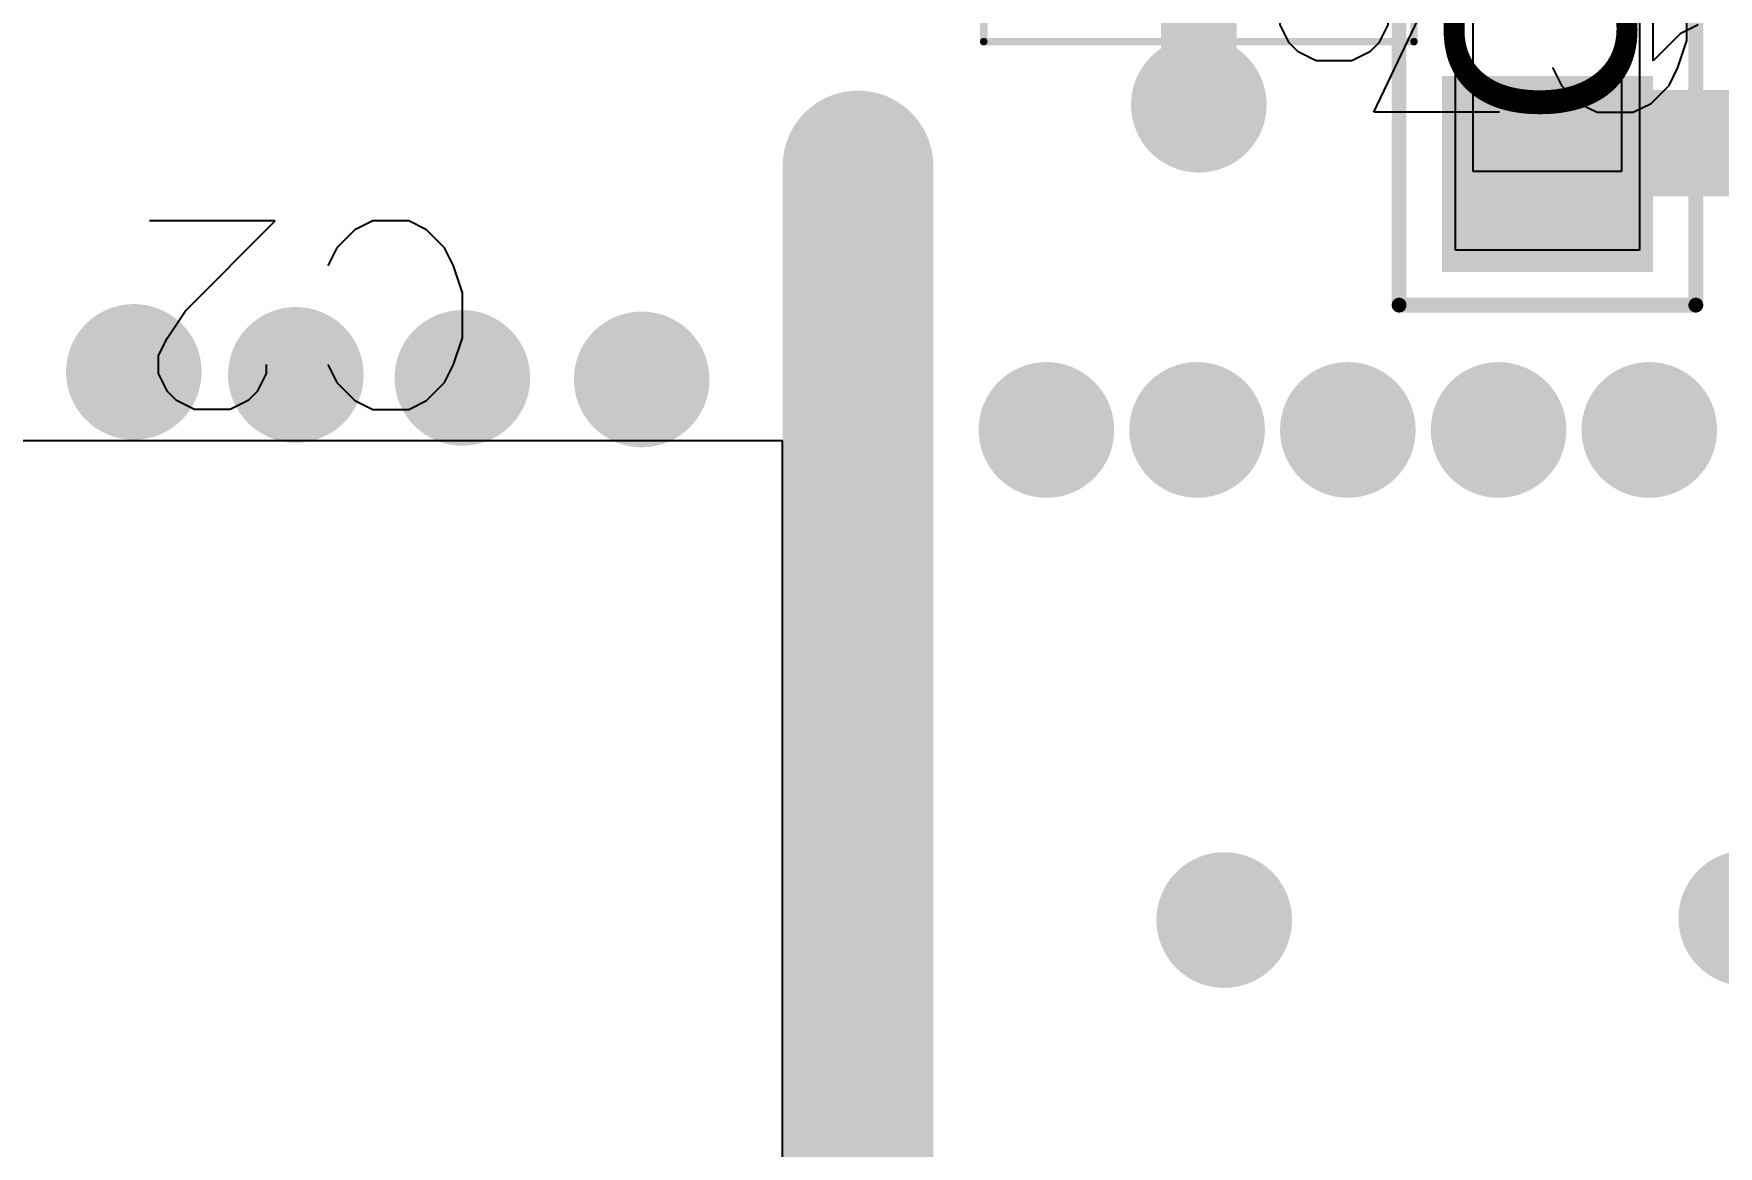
# Model space of a CAD drawing. Header units: millimetres. Extents: x 0 to 559, y 0 to 433.
# Drawn here: x 78.02 to 83.7, y 94.84 to 98.59 of the extents above; entities that cross this region are included whole.
import ezdxf

# ---------------------------------------------------------------- set-up
doc = ezdxf.new("R2010")
doc.units = ezdxf.units.MM
for name, color, linetype in [('BottomLayer', 5, 'Continuous'), ('BottomSolder', 6, 'Continuous'), ('Mechanical10', 56, 'Continuous'), ('Mechanical11', 56, 'Continuous'), ('Mechanical12', 56, 'Continuous'), ('Mechanical9', 56, 'Continuous'), ('MidLayer1', 16, 'Continuous'), ('MidLayer2', 76, 'Continuous'), ('MultiLayer', 9, 'Continuous'), ('TopLayer', 1, 'Continuous'), ('TopOverlay', 2, 'Continuous'), ('TopPaste', 8, 'Continuous'), ('TopSolder', 216, 'Continuous'), ('ViaHoleLayer', 16, 'Continuous')]:
    doc.layers.add(name, color=color, linetype=linetype)

# ---------------------------------------------------------------- blocks, each defined once
blk = doc.blocks.new('C_0402_MOD1_107')
at = {"layer": 'Mechanical10', "const_width": 0.0254}
for points in [[(0.78, 0.3299), (-0.78, 0.3299)], [(-0.78, -0.3299), (-0.78, 0.3299)], [(0.78, -0.3299), (0.78, 0.3299)], [(0.78, -0.3299), (-0.78, -0.3299)]]:
    blk.add_lwpolyline(points, dxfattribs=at)
at = {"layer": 'Mechanical10', "const_width": 0.0127}
for points in [[(-0.7864, 0.3299, 1), (-0.7737, 0.3299, 1)], [(-0.7864, 0.3299, 1), (-0.7737, 0.3299, 1)], [(0.7737, 0.3299, 1), (0.7864, 0.3299, 1)], [(0.7737, 0.3299, 1), (0.7864, 0.3299, 1)], [(-0.7864, -0.3299, 1), (-0.7737, -0.3299, 1)], [(-0.7864, -0.3299, 1), (-0.7737, -0.3299, 1)], [(0.7737, -0.3299, 1), (0.7864, -0.3299, 1)], [(0.7737, -0.3299, 1), (0.7864, -0.3299, 1)]]:
    blk.add_lwpolyline(points, format="xyb", close=True, dxfattribs=at)
at = {"layer": 'Mechanical12'}
for p, q in [((0.78, 0.3299), (-0.78, 0.3299)), ((-0.78, 0.3299), (-0.78, -0.3299)), ((0.78, -0.3299), (0.78, 0.3299)), ((-0.78, -0.3299), (-0.78, -0.3299)), ((-0.78, -0.3299), (0.78, -0.3299))]:
    blk.add_line(p, q, dxfattribs=at)
at = {"layer": 'Mechanical9'}
for p, q in [((0.2599, 0.4501), (0.2902, 0.3896)), ((0.2902, 0.3896), (0.3809, 0.2989)), ((0.3809, 0.2989), (-0.254, 0.2989)), ((0.0483, -0.7524), (-0.254, -0.4501)), ((-0.254, -0.4501), (-0.254, -0.8733)), ((0.2297, -0.4803), (0.2599, -0.4803)), ((0.2599, -0.4803), (0.3204, -0.5106)), ((0.3204, -0.5106), (0.3506, -0.5408)), ((0.3506, -0.5408), (0.3809, -0.6012)), ((0.3809, -0.6012), (0.3809, -0.7222)), ((0.3809, -0.7222), (0.3506, -0.7826)), ((0.139, -0.8129), (0.0483, -0.7524)), ((0.3506, -0.7826), (0.3204, -0.8129)), ((0.1995, -0.8431), (0.139, -0.8129)), ((0.2599, -0.8431), (0.1995, -0.8431)), ((0.3204, -0.8129), (0.2599, -0.8431))]:
    blk.add_line(p, q, dxfattribs=at)
at = {"layer": 'TopLayer'}
for points in [[(-0.1201, -0.3299), (-0.1201, 0.3299), (-0.78, -0.3299), (-0.78, 0.3299)], [(0.78, -0.3299), (0.78, 0.3299), (0.1201, -0.3299), (0.1201, 0.3299)]]:
    blk.add_solid(points, dxfattribs=at)
at = {"layer": 'TopOverlay'}
for p, q in [((1.7511, 0.5697), (1.6906, 0.5395)), ((1.8418, 0.5999), (1.7511, 0.5697)), ((1.993, 0.5999), (1.8418, 0.5999)), ((2.0837, 0.5697), (1.993, 0.5999)), ((2.1441, 0.5395), (2.0837, 0.5697)), ((1.6906, 0.5395), (1.6302, 0.479)), ((2.2046, 0.479), (2.1441, 0.5395)), ((1.6302, 0.479), (1.5999, 0.4186)), ((2.2348, 0.4186), (2.2046, 0.479)), ((1.5999, 0.4186), (1.5999, 0.2976)), ((2.2348, 0.2976), (2.2348, 0.4186)), ((1.5999, 0.2976), (1.6302, 0.2372)), ((2.2046, 0.2372), (2.2348, 0.2976)), ((1.6302, 0.2372), (1.6906, 0.1767)), ((2.1441, 0.1767), (2.2046, 0.2372)), ((1.6906, 0.1767), (1.7511, 0.1465)), ((2.0837, 0.1465), (2.1441, 0.1767)), ((1.9023, -0.3342), (1.5999, -0.0319)), ((1.5999, -0.0319), (1.5999, -0.4551)), ((2.0837, -0.0621), (2.1139, -0.0621)), ((2.1139, -0.0621), (2.1743, -0.0924)), ((2.1743, -0.0924), (2.2046, -0.1226)), ((2.2046, -0.1226), (2.2348, -0.1831)), ((2.2348, -0.1831), (2.2348, -0.304)), ((1.993, -0.3947), (1.9023, -0.3342)), ((2.2348, -0.304), (2.2046, -0.3644)), ((2.0534, -0.4249), (1.993, -0.3947)), ((2.1743, -0.3947), (2.1139, -0.4249)), ((2.2046, -0.3644), (2.1743, -0.3947)), ((2.1139, -0.4249), (2.0534, -0.4249))]:
    blk.add_line(p, q, dxfattribs=at)
at = {"layer": 'TopPaste'}
for points in [[(-0.1201, -0.3299), (-0.1201, 0.3299), (-0.78, -0.3299), (-0.78, 0.3299)], [(0.78, -0.3299), (0.78, 0.3299), (0.1201, -0.3299), (0.1201, 0.3299)]]:
    blk.add_solid(points, dxfattribs=at)
at = {"layer": 'TopSolder'}
for points in [[(-0.0947, -0.3553), (-0.0947, 0.3553), (-0.8054, -0.3553), (-0.8054, 0.3553)], [(0.8054, -0.3553), (0.8054, 0.3553), (0.0947, -0.3553), (0.0947, 0.3553)]]:
    blk.add_solid(points, dxfattribs=at)
blk = doc.blocks.new('C_0402_122')
at = {"layer": 'Mechanical10', "const_width": 0.05}
for points in [[(-0.95, -0.5001), (-0.95, 0.5001)], [(0.95, 0.5001), (-0.95, 0.5001)], [(0.95, -0.5001), (0.95, 0.5001)], [(0.95, -0.5001), (-0.95, -0.5001)]]:
    blk.add_lwpolyline(points, dxfattribs=at)
at = {"layer": 'Mechanical10', "const_width": 0.025}
for points in [[(-0.9625, 0.5001, 1), (-0.9375, 0.5001, 1)], [(-0.9625, 0.5001, 1), (-0.9375, 0.5001, 1)], [(0.9375, 0.5001, 1), (0.9625, 0.5001, 1)], [(0.9375, 0.5001, 1), (0.9625, 0.5001, 1)], [(-0.9625, -0.5001, 1), (-0.9375, -0.5001, 1)], [(-0.9625, -0.5001, 1), (-0.9375, -0.5001, 1)], [(0.9375, -0.5001, 1), (0.9625, -0.5001, 1)], [(0.9375, -0.5001, 1), (0.9625, -0.5001, 1)]]:
    blk.add_lwpolyline(points, format="xyb", close=True, dxfattribs=at)
at = {"layer": 'Mechanical11'}
for p, q in [((-0.765, -0.3099), (-0.765, 0.3099)), ((-0.765, 0.3099), (-0.1151, 0.3099)), ((-0.1151, 0.3099), (0.1151, 0.3099)), ((0.1151, 0.3099), (0.765, 0.3099)), ((0.765, 0.3099), (0.765, -0.3099)), ((-0.765, -0.3099), (-0.765, -0.3099)), ((-0.1151, -0.3099), (-0.765, -0.3099)), ((0.1151, -0.3099), (-0.1151, -0.3099)), ((0.765, -0.3099), (0.1151, -0.3099))]:
    blk.add_line(p, q, dxfattribs=at)
at = {"layer": 'Mechanical12'}
for p, q in [((-0.5001, -0.2499), (-0.5001, 0.2499)), ((-0.5001, 0.2499), (0.5001, 0.2499)), ((0.5001, 0.2499), (0.5001, -0.2499)), ((-0.5001, -0.2499), (-0.5001, -0.2499)), ((0.5001, -0.2499), (-0.5001, -0.2499))]:
    blk.add_line(p, q, dxfattribs=at)
at = {"layer": 'Mechanical9'}
for p, q in [((0.0059, 0.508), (0.0362, 0.4475)), ((0.0362, 0.4475), (0.1269, 0.3568)), ((0.1269, 0.3568), (-0.508, 0.3568)), ((-0.2057, -0.8103), (-0.508, -0.508)), ((-0.508, -0.508), (-0.508, -0.9312)), ((-0.0243, -0.5382), (0.0059, -0.5382)), ((0.0059, -0.5382), (0.0664, -0.5685)), ((0.0664, -0.5685), (0.0966, -0.5987)), ((0.0966, -0.5987), (0.1269, -0.6592)), ((0.1269, -0.6592), (0.1269, -0.7801)), ((0.1269, -0.7801), (0.0966, -0.8405)), ((-0.115, -0.8708), (-0.2057, -0.8103)), ((0.0966, -0.8405), (0.0664, -0.8708)), ((-0.0545, -0.901), (-0.115, -0.8708)), ((0.0059, -0.901), (-0.0545, -0.901)), ((0.0664, -0.8708), (0.0059, -0.901))]:
    blk.add_line(p, q, dxfattribs=at)
at = {"layer": 'TopLayer'}
for points in [[(-0.2032, -0.3302), (-0.2032, 0.3302), (-0.8128, -0.3302), (-0.8128, 0.3302)], [(0.8128, -0.3302), (0.8128, 0.3302), (0.2032, -0.3302), (0.2032, 0.3302)]]:
    blk.add_solid(points, dxfattribs=at)
at = {"layer": 'TopOverlay'}
for p, q in [((-0.0924, 0.4702), (-0.1831, 0.4399)), ((0.0587, 0.4702), (-0.0924, 0.4702)), ((0.1494, 0.4399), (0.0587, 0.4702)), ((-0.2436, 0.4097), (-0.304, 0.3492)), ((-0.1831, 0.4399), (-0.2436, 0.4097)), ((0.2099, 0.4097), (0.1494, 0.4399)), ((0.2704, 0.3492), (0.2099, 0.4097)), ((-0.304, 0.3492), (-0.3343, 0.2888)), ((0.3006, 0.2888), (0.2704, 0.3492)), ((-0.3343, 0.2888), (-0.3343, 0.1678)), ((0.3006, 0.1678), (0.3006, 0.2888)), ((-0.3343, 0.1678), (-0.304, 0.1074)), ((0.2704, 0.1074), (0.3006, 0.1678)), ((-0.304, 0.1074), (-0.2436, 0.0469)), ((0.2099, 0.0469), (0.2704, 0.1074)), ((-0.2436, 0.0469), (-0.1831, 0.0167)), ((0.1494, 0.0167), (0.2099, 0.0469)), ((0.3006, -0.1617), (0.3006, -0.5849)), ((0.3006, -0.5849), (-0.3343, -0.2826))]:
    blk.add_line(p, q, dxfattribs=at)
at = {"layer": 'TopPaste'}
for points in [[(-0.2032, -0.3302), (-0.2032, 0.3302), (-0.8128, -0.3302), (-0.8128, 0.3302)], [(0.8128, -0.3302), (0.8128, 0.3302), (0.2032, -0.3302), (0.2032, 0.3302)]]:
    blk.add_solid(points, dxfattribs=at)
at = {"layer": 'TopSolder'}
for points in [[(-0.1778, -0.3556), (-0.1778, 0.3556), (-0.8382, -0.3556), (-0.8382, 0.3556)], [(0.8382, -0.3556), (0.8382, 0.3556), (0.1778, -0.3556), (0.1778, 0.3556)]]:
    blk.add_solid(points, dxfattribs=at)
blk = doc.blocks.new('SAW_FILTER_128')
at = {"layer": 'Mechanical10', "const_width": 0.0254}
for points in [[(-0.225, 0.55), (-0.225, 0.1615)], [(1.225, 0.55), (-0.225, 0.55)], [(1.225, 0.55), (1.225, -0.55)], [(-0.225, 0.1615), (-0.225, -0.1615)], [(-0.225, -0.1615), (-0.225, -0.55)], [(1.225, -0.55), (-0.225, -0.55)]]:
    blk.add_lwpolyline(points, dxfattribs=at)
at = {"layer": 'Mechanical10', "const_width": 0.0127}
for points in [[(-0.2314, 0.55, 1), (-0.2187, 0.55, 1)], [(-0.2314, 0.55, 1), (-0.2187, 0.55, 1)], [(1.2186, 0.55, 1), (1.2313, 0.55, 1)], [(1.2186, 0.55, 1), (1.2313, 0.55, 1)], [(-0.2314, 0.1615, 1), (-0.2187, 0.1615, 1)], [(-0.2314, 0.1615, 1), (-0.2187, 0.1615, 1)], [(-0.2314, -0.1615, 1), (-0.2187, -0.1615, 1)], [(-0.2314, -0.1615, 1), (-0.2187, -0.1615, 1)], [(-0.2314, -0.55, 1), (-0.2187, -0.55, 1)], [(-0.2314, -0.55, 1), (-0.2187, -0.55, 1)], [(1.2186, -0.55, 1), (1.2313, -0.55, 1)], [(1.2186, -0.55, 1), (1.2313, -0.55, 1)]]:
    blk.add_lwpolyline(points, format="xyb", close=True, dxfattribs=at)
at = {"layer": 'TopLayer'}
for points in [[(0.625, 0.45), (0.375, 0.45), (0.625, 0.125), (0.375, 0.125)], [(1.125, 0.45), (0.875, 0.45), (1.125, 0.125), (0.875, 0.125)], [(0.125, 0.1625), (-0.125, 0.1625), (0.125, -0.1625), (-0.125, -0.1625)], [(0.625, -0.125), (0.375, -0.125), (0.625, -0.45), (0.375, -0.45)], [(1.125, -0.125), (0.875, -0.125), (1.125, -0.45), (0.875, -0.45)]]:
    blk.add_solid(points, dxfattribs=at)
at = {"layer": 'TopPaste'}
for points in [[(0.625, 0.45), (0.375, 0.45), (0.625, 0.125), (0.375, 0.125)], [(1.125, 0.45), (0.875, 0.45), (1.125, 0.125), (0.875, 0.125)], [(0.125, 0.1625), (-0.125, 0.1625), (0.125, -0.1625), (-0.125, -0.1625)], [(0.625, -0.125), (0.375, -0.125), (0.625, -0.45), (0.375, -0.45)], [(1.125, -0.125), (0.875, -0.125), (1.125, -0.45), (0.875, -0.45)]]:
    blk.add_solid(points, dxfattribs=at)
at = {"layer": 'TopSolder'}
for points in [[(0.6504, 0.4754), (0.3496, 0.4754), (0.6504, 0.0996), (0.3496, 0.0996)], [(1.1504, 0.4754), (0.8496, 0.4754), (1.1504, 0.0996), (0.8496, 0.0996)], [(0.1504, 0.1879), (-0.1504, 0.1879), (0.1504, -0.1879), (-0.1504, -0.1879)], [(0.6504, -0.0996), (0.3496, -0.0996), (0.6504, -0.4754), (0.3496, -0.4754)], [(1.1504, -0.0996), (0.8496, -0.0996), (1.1504, -0.4754), (0.8496, -0.4754)]]:
    blk.add_solid(points, dxfattribs=at)

msp = doc.modelspace()

# ---------------------------------------------------------------- linework, layer by layer
at = {"layer": 'BottomLayer'}
for p, q in [((80.5472, 97.2177), (72.9996, 97.2177)), ((80.5472, 90.0918), (80.5472, 97.2177))]:
    msp.add_line(p, q, dxfattribs=at)
at = {"layer": 'BottomLayer', "const_width": 0.2032}
for points in [[(81.8484, 98.35, 1), (82.0516, 98.35, 1)], [(80.6996, 98.1436, 1), (80.9028, 98.1436, 1)], [(80.6996, 97.6356, 1), (80.9028, 97.6356, 1)], [(78.2587, 97.4501, 1), (78.4619, 97.4501, 1)], [(78.8048, 97.44, 1), (79.008, 97.44, 1)], [(79.3661, 97.4298, 1), (79.5693, 97.4298, 1)], [(79.9706, 97.4247, 1), (80.1738, 97.4247, 1)], [(81.3346, 97.2546, 1), (81.5378, 97.2546, 1)], [(81.8426, 97.2546, 1), (82.0458, 97.2546, 1)], [(82.3506, 97.2546, 1), (82.5538, 97.2546, 1)], [(82.8586, 97.2546, 1), (83.0618, 97.2546, 1)], [(83.3666, 97.2546, 1), (83.5698, 97.2546, 1)], [(80.6996, 97.1276, 1), (80.9028, 97.1276, 1)], [(80.6996, 96.6196, 1), (80.9028, 96.6196, 1)], [(80.6996, 96.1116, 1), (80.9028, 96.1116, 1)], [(80.6996, 95.6036, 1), (80.9028, 95.6036, 1)], [(81.934, 95.6036, 1), (82.1372, 95.6036, 1)], [(83.6935, 95.6097, 1), (83.8967, 95.6097, 1)], [(80.6996, 95.0956, 1), (80.9028, 95.0956, 1)]]:
    msp.add_lwpolyline(points, format="xyb", close=True, dxfattribs=at)
at = {"layer": 'BottomSolder', "const_width": 0.2286}
for points in [[(81.8357, 98.35, 1), (82.0643, 98.35, 1)], [(80.6869, 98.1436, 1), (80.9155, 98.1436, 1)], [(80.6869, 97.6356, 1), (80.9155, 97.6356, 1)], [(78.246, 97.4501, 1), (78.4746, 97.4501, 1)], [(78.7921, 97.44, 1), (79.0207, 97.44, 1)], [(79.3534, 97.4298, 1), (79.582, 97.4298, 1)], [(79.9579, 97.4247, 1), (80.1865, 97.4247, 1)], [(81.3219, 97.2546, 1), (81.5505, 97.2546, 1)], [(81.8299, 97.2546, 1), (82.0585, 97.2546, 1)], [(82.3379, 97.2546, 1), (82.5665, 97.2546, 1)], [(82.8459, 97.2546, 1), (83.0745, 97.2546, 1)], [(83.3539, 97.2546, 1), (83.5825, 97.2546, 1)], [(80.6869, 97.1276, 1), (80.9155, 97.1276, 1)], [(80.6869, 96.6196, 1), (80.9155, 96.6196, 1)], [(80.6869, 96.1116, 1), (80.9155, 96.1116, 1)], [(80.6869, 95.6036, 1), (80.9155, 95.6036, 1)], [(81.9213, 95.6036, 1), (82.1499, 95.6036, 1)], [(83.6808, 95.6097, 1), (83.9094, 95.6097, 1)], [(80.6869, 95.0956, 1), (80.9155, 95.0956, 1)]]:
    msp.add_lwpolyline(points, format="xyb", close=True, dxfattribs=at)
at = {"layer": 'MidLayer1'}
for p, q in [((80.5472, 97.2177), (72.9996, 97.2177)), ((80.5472, 90.0918), (80.5472, 97.2177))]:
    msp.add_line(p, q, dxfattribs=at)
at = {"layer": 'MidLayer1', "const_width": 0.2032}
for points in [[(81.8484, 98.35, 1), (82.0516, 98.35, 1)], [(80.6996, 98.1436, 1), (80.9028, 98.1436, 1)], [(80.6996, 97.6356, 1), (80.9028, 97.6356, 1)], [(78.2587, 97.4501, 1), (78.4619, 97.4501, 1)], [(78.8048, 97.44, 1), (79.008, 97.44, 1)], [(79.3661, 97.4298, 1), (79.5693, 97.4298, 1)], [(79.9706, 97.4247, 1), (80.1738, 97.4247, 1)], [(81.3346, 97.2546, 1), (81.5378, 97.2546, 1)], [(81.8426, 97.2546, 1), (82.0458, 97.2546, 1)], [(82.3506, 97.2546, 1), (82.5538, 97.2546, 1)], [(82.8586, 97.2546, 1), (83.0618, 97.2546, 1)], [(83.3666, 97.2546, 1), (83.5698, 97.2546, 1)], [(80.6996, 97.1276, 1), (80.9028, 97.1276, 1)], [(80.6996, 96.6196, 1), (80.9028, 96.6196, 1)], [(80.6996, 96.1116, 1), (80.9028, 96.1116, 1)], [(80.6996, 95.6036, 1), (80.9028, 95.6036, 1)], [(81.934, 95.6036, 1), (82.1372, 95.6036, 1)], [(83.6935, 95.6097, 1), (83.8967, 95.6097, 1)], [(80.6996, 95.0956, 1), (80.9028, 95.0956, 1)]]:
    msp.add_lwpolyline(points, format="xyb", close=True, dxfattribs=at)
at = {"layer": 'MidLayer2'}
for p, q in [((80.5472, 97.2177), (72.9999, 97.2177)), ((80.5472, 90.0918), (80.5472, 97.2177))]:
    msp.add_line(p, q, dxfattribs=at)
at = {"layer": 'MidLayer2', "const_width": 0.2032}
for points in [[(81.8484, 98.35, 1), (82.0516, 98.35, 1)], [(80.6996, 98.1436, 1), (80.9028, 98.1436, 1)], [(80.6996, 97.6356, 1), (80.9028, 97.6356, 1)], [(78.2587, 97.4501, 1), (78.4619, 97.4501, 1)], [(78.8048, 97.44, 1), (79.008, 97.44, 1)], [(79.3661, 97.4298, 1), (79.5693, 97.4298, 1)], [(79.9706, 97.4247, 1), (80.1738, 97.4247, 1)], [(81.3346, 97.2546, 1), (81.5378, 97.2546, 1)], [(81.8426, 97.2546, 1), (82.0458, 97.2546, 1)], [(82.3506, 97.2546, 1), (82.5538, 97.2546, 1)], [(82.8586, 97.2546, 1), (83.0618, 97.2546, 1)], [(83.3666, 97.2546, 1), (83.5698, 97.2546, 1)], [(80.6996, 97.1276, 1), (80.9028, 97.1276, 1)], [(80.6996, 96.6196, 1), (80.9028, 96.6196, 1)], [(80.6996, 96.1116, 1), (80.9028, 96.1116, 1)], [(80.6996, 95.6036, 1), (80.9028, 95.6036, 1)], [(81.934, 95.6036, 1), (82.1372, 95.6036, 1)], [(83.6935, 95.6097, 1), (83.8967, 95.6097, 1)], [(80.6996, 95.0956, 1), (80.9028, 95.0956, 1)]]:
    msp.add_lwpolyline(points, format="xyb", close=True, dxfattribs=at)
at = {"layer": 'MultiLayer', "const_width": 0.2032}
for points in [[(81.8484, 98.35, 1), (82.0516, 98.35, 1)], [(80.6996, 98.1436, 1), (80.9028, 98.1436, 1)], [(80.6996, 97.6356, 1), (80.9028, 97.6356, 1)], [(78.2587, 97.4501, 1), (78.4619, 97.4501, 1)], [(78.8048, 97.44, 1), (79.008, 97.44, 1)], [(79.3661, 97.4298, 1), (79.5693, 97.4298, 1)], [(79.9706, 97.4247, 1), (80.1738, 97.4247, 1)], [(81.3346, 97.2546, 1), (81.5378, 97.2546, 1)], [(81.8426, 97.2546, 1), (82.0458, 97.2546, 1)], [(82.3506, 97.2546, 1), (82.5538, 97.2546, 1)], [(82.8586, 97.2546, 1), (83.0618, 97.2546, 1)], [(83.3666, 97.2546, 1), (83.5698, 97.2546, 1)], [(80.6996, 97.1276, 1), (80.9028, 97.1276, 1)], [(80.6996, 96.6196, 1), (80.9028, 96.6196, 1)], [(80.6996, 96.1116, 1), (80.9028, 96.1116, 1)], [(80.6996, 95.6036, 1), (80.9028, 95.6036, 1)], [(81.934, 95.6036, 1), (82.1372, 95.6036, 1)], [(83.6935, 95.6097, 1), (83.8967, 95.6097, 1)], [(80.6996, 95.0956, 1), (80.9028, 95.0956, 1)]]:
    msp.add_lwpolyline(points, format="xyb", close=True, dxfattribs=at)
at = {"layer": 'TopLayer'}
for points, const_width in [([(81.95, 98.35), (81.95, 98.825)], 0.254), ([(80.8012, 97.6356), (80.8012, 98.1436)], 0.508), ([(83.275, 98.2203), (83.2755, 98.2208)], 0.3579), ([(83.2755, 98.2208), (84.0458, 98.2208)], 0.3579), ([(80.8012, 97.1276), (80.8012, 97.6356)], 0.508), ([(80.8012, 96.6196), (80.8012, 97.1276)], 0.508), ([(80.8012, 96.1116), (80.8012, 96.6196)], 0.508), ([(80.8012, 95.6036), (80.8012, 96.1116)], 0.508), ([(80.8012, 95.0956), (80.8012, 95.6036)], 0.508), ([(80.8012, 94.5876), (80.8012, 95.0956)], 0.508), ([(80.8012, 94.0796), (80.8012, 94.5876)], 0.508)]:
    msp.add_lwpolyline(points, dxfattribs=dict(at, const_width=const_width))
for points, const_width in [([(81.8484, 98.35, 1), (82.0516, 98.35, 1)], 0.2032), ([(81.8865, 98.35, 1), (82.0135, 98.35, 1)], 0.127), ([(80.6742, 98.1436, 1), (80.9282, 98.1436, 1)], 0.254), ([(80.6996, 98.1436, 1), (80.9028, 98.1436, 1)], 0.2032), ([(83.1855, 98.2203, 1), (83.3645, 98.2203, 1)], 0.1789), ([(83.186, 98.2208, 1), (83.365, 98.2208, 1)], 0.1789), ([(83.186, 98.2208, 1), (83.365, 98.2208, 1)], 0.1789), ([(80.6742, 97.6356, 1), (80.9282, 97.6356, 1)], 0.254), ([(80.6742, 97.6356, 1), (80.9282, 97.6356, 1)], 0.254), ([(80.6996, 97.6356, 1), (80.9028, 97.6356, 1)], 0.2032), ([(78.2587, 97.4501, 1), (78.4619, 97.4501, 1)], 0.2032), ([(78.8048, 97.44, 1), (79.008, 97.44, 1)], 0.2032), ([(79.3661, 97.4298, 1), (79.5693, 97.4298, 1)], 0.2032), ([(79.9706, 97.4247, 1), (80.1738, 97.4247, 1)], 0.2032), ([(81.3346, 97.2546, 1), (81.5378, 97.2546, 1)], 0.2032), ([(81.8426, 97.2546, 1), (82.0458, 97.2546, 1)], 0.2032), ([(82.3506, 97.2546, 1), (82.5538, 97.2546, 1)], 0.2032), ([(82.8586, 97.2546, 1), (83.0618, 97.2546, 1)], 0.2032), ([(83.3666, 97.2546, 1), (83.5698, 97.2546, 1)], 0.2032), ([(80.6742, 97.1276, 1), (80.9282, 97.1276, 1)], 0.254), ([(80.6742, 97.1276, 1), (80.9282, 97.1276, 1)], 0.254), ([(80.6996, 97.1276, 1), (80.9028, 97.1276, 1)], 0.2032), ([(80.6742, 96.6196, 1), (80.9282, 96.6196, 1)], 0.254), ([(80.6742, 96.6196, 1), (80.9282, 96.6196, 1)], 0.254), ([(80.6996, 96.6196, 1), (80.9028, 96.6196, 1)], 0.2032), ([(80.6742, 96.1116, 1), (80.9282, 96.1116, 1)], 0.254), ([(80.6742, 96.1116, 1), (80.9282, 96.1116, 1)], 0.254), ([(80.6996, 96.1116, 1), (80.9028, 96.1116, 1)], 0.2032), ([(80.6742, 95.6036, 1), (80.9282, 95.6036, 1)], 0.254), ([(80.6742, 95.6036, 1), (80.9282, 95.6036, 1)], 0.254), ([(80.6996, 95.6036, 1), (80.9028, 95.6036, 1)], 0.2032), ([(81.934, 95.6036, 1), (82.1372, 95.6036, 1)], 0.2032), ([(83.6935, 95.6097, 1), (83.8967, 95.6097, 1)], 0.2032), ([(80.6742, 95.0956, 1), (80.9282, 95.0956, 1)], 0.254), ([(80.6742, 95.0956, 1), (80.9282, 95.0956, 1)], 0.254), ([(80.6996, 95.0956, 1), (80.9028, 95.0956, 1)], 0.2032)]:
    msp.add_lwpolyline(points, format="xyb", close=True, dxfattribs=dict(at, const_width=const_width))
at = {"layer": 'TopSolder', "const_width": 0.2286}
for points in [[(81.8357, 98.35, 1), (82.0643, 98.35, 1)], [(80.6869, 98.1436, 1), (80.9155, 98.1436, 1)], [(80.6869, 97.6356, 1), (80.9155, 97.6356, 1)], [(78.246, 97.4501, 1), (78.4746, 97.4501, 1)], [(78.7921, 97.44, 1), (79.0207, 97.44, 1)], [(79.3534, 97.4298, 1), (79.582, 97.4298, 1)], [(79.9579, 97.4247, 1), (80.1865, 97.4247, 1)], [(81.3219, 97.2546, 1), (81.5505, 97.2546, 1)], [(81.8299, 97.2546, 1), (82.0585, 97.2546, 1)], [(82.3379, 97.2546, 1), (82.5665, 97.2546, 1)], [(82.8459, 97.2546, 1), (83.0745, 97.2546, 1)], [(83.3539, 97.2546, 1), (83.5825, 97.2546, 1)], [(80.6869, 97.1276, 1), (80.9155, 97.1276, 1)], [(80.6869, 96.6196, 1), (80.9155, 96.6196, 1)], [(80.6869, 96.1116, 1), (80.9155, 96.1116, 1)], [(80.6869, 95.6036, 1), (80.9155, 95.6036, 1)], [(81.9213, 95.6036, 1), (82.1499, 95.6036, 1)], [(83.6808, 95.6097, 1), (83.9094, 95.6097, 1)], [(80.6869, 95.0956, 1), (80.9155, 95.0956, 1)]]:
    msp.add_lwpolyline(points, format="xyb", close=True, dxfattribs=at)
at = {"layer": 'ViaHoleLayer', "const_width": 0.1016}
for points in [[(81.8992, 98.35, 1), (82.0008, 98.35, 1)], [(80.7504, 98.1436, 1), (80.852, 98.1436, 1)], [(80.7504, 97.6356, 1), (80.852, 97.6356, 1)], [(78.3095, 97.4501, 1), (78.4111, 97.4501, 1)], [(78.8556, 97.44, 1), (78.9572, 97.44, 1)], [(79.4169, 97.4298, 1), (79.5185, 97.4298, 1)], [(80.0214, 97.4247, 1), (80.123, 97.4247, 1)], [(81.3854, 97.2546, 1), (81.487, 97.2546, 1)], [(81.8934, 97.2546, 1), (81.995, 97.2546, 1)], [(82.4014, 97.2546, 1), (82.503, 97.2546, 1)], [(82.9094, 97.2546, 1), (83.011, 97.2546, 1)], [(83.4174, 97.2546, 1), (83.519, 97.2546, 1)], [(80.7504, 97.1276, 1), (80.852, 97.1276, 1)], [(80.7504, 96.6196, 1), (80.852, 96.6196, 1)], [(80.7504, 96.1116, 1), (80.852, 96.1116, 1)], [(80.7504, 95.6036, 1), (80.852, 95.6036, 1)], [(81.9848, 95.6036, 1), (82.0864, 95.6036, 1)], [(83.7443, 95.6097, 1), (83.8459, 95.6097, 1)], [(80.7504, 95.0956, 1), (80.852, 95.0956, 1)]]:
    msp.add_lwpolyline(points, format="xyb", close=True, dxfattribs=at)

# ---------------------------------------------------------------- block references
for name, p, rotation in [('C_0402_MOD1_107', (78.8683, 99.5583), 270), ('SAW_FILTER_128', (82.45, 99.1125), 180), ('C_0402_122', (83.125, 98.625), 270)]:
    msp.add_blockref(name, p, dxfattribs=dict(rotation=rotation))

# ---------------------------------------------------------------- texts
at = {"layer": 'Mechanical10'}
msp.add_text('C7', height=0.635, rotation=90, dxfattribs=at).set_placement((83.4196, 98.275))

doc.saveas('drawing.dxf')
